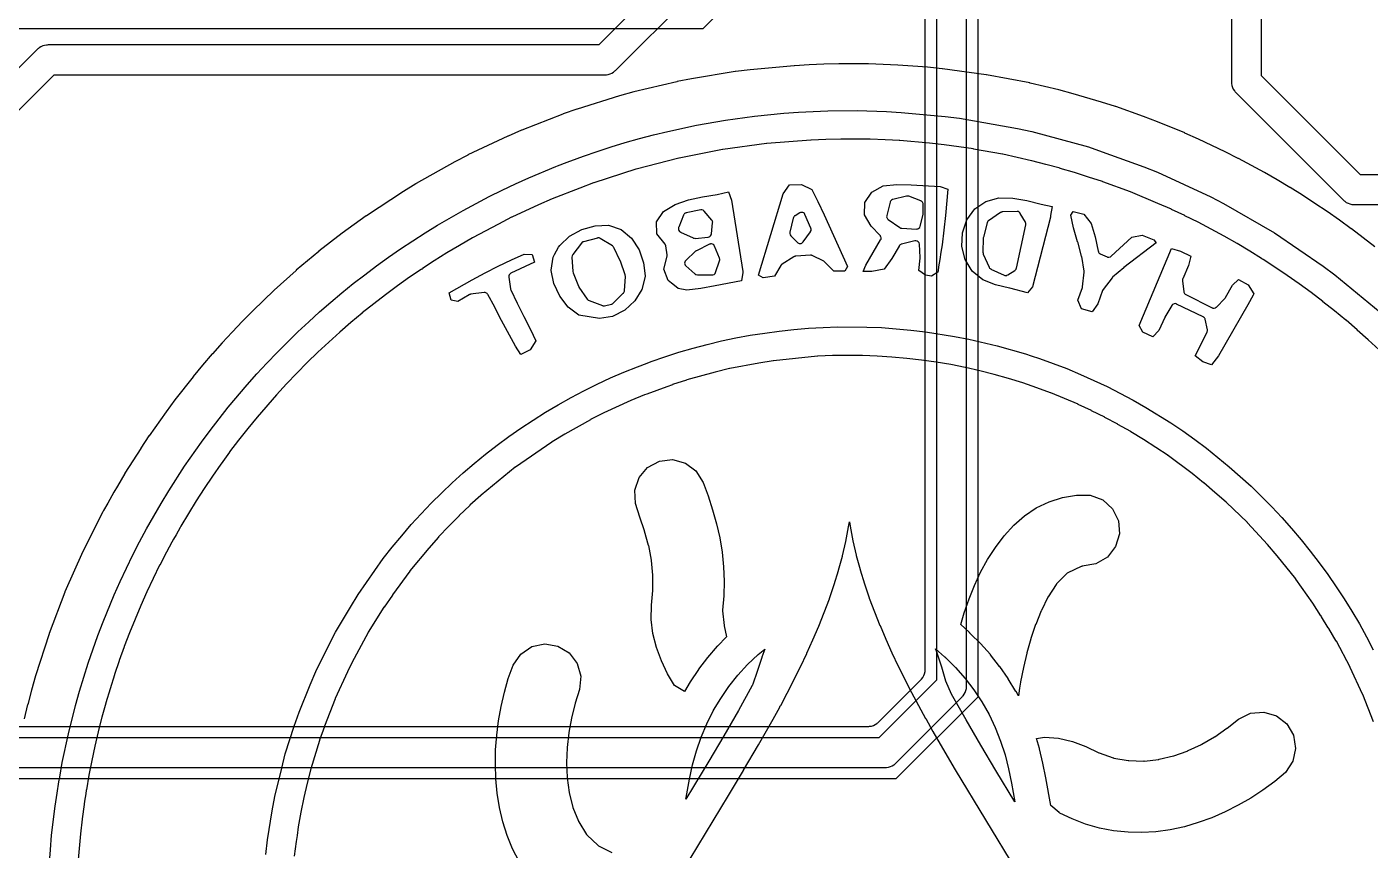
# Model space of a CAD drawing. Header units: millimetres. Extents: x 0 to 45, y 0 to 60.
# Drawn here: x 11.46 to 29.68, y 13.58 to 24.75 of the extents above; entities that cross this region are included whole.
import ezdxf

# ---------------------------------------------------------------- set-up
doc = ezdxf.new("R2010")
doc.units = ezdxf.units.MM

msp = doc.modelspace()

# ---------------------------------------------------------------- linework, layer by layer
at = {"layer": '16_copper'}
for points in [[(27.797, 34.46), (27.797, 24), (27.798, 23.99), (27.798, 23.98, 0.132342), (27.835, 23.881), (27.841, 23.875, 0.018024), (27.85, 23.863), (27.856, 23.856), (29.316, 22.396), (29.324, 22.39), (29.331, 22.383, 0.132344), (29.428, 22.339), (29.436, 22.339, 0.018059), (29.451, 22.338), (29.46, 22.337), (34.76, 22.337), (34.795, 22.34, 0.915917), (34.76, 22.743), (29.544, 22.743), (28.203, 24.084), (28.203, 35.41)], [(20.097, 25.384), (19.216, 24.503), (11.75, 24.503), (11.74, 24.502), (11.73, 24.502, 0.132342), (11.631, 24.465), (11.625, 24.459, 0.018024), (11.613, 24.45), (11.606, 24.444), (9.846, 22.684), (9.823, 22.656, 0.580965), (9.975, 22.337), (10.01, 22.338, 0.173073), (10.134, 22.396), (11.834, 24.097), (19.3, 24.097), (19.31, 24.098), (19.32, 24.098, 0.132342), (19.419, 24.135), (19.425, 24.141, 0.018024), (19.437, 24.15), (19.444, 24.156), (20.444, 25.156)], [(29.797, 20.365), (29.651, 20.501), (29.65, 20.501), (29.65, 20.502), (29.501, 20.635), (29.501, 20.636), (29.501, 20.636), (29.35, 20.767), (29.349, 20.767), (29.348, 20.768), (29.194, 20.895), (29.193, 20.895), (29.193, 20.895), (29.036, 21.019), (29.036, 21.02), (29.036, 21.02), (28.877, 21.142), (28.877, 21.142), (28.876, 21.143), (28.715, 21.26), (28.714, 21.261), (28.714, 21.261), (28.55, 21.376), (28.55, 21.376), (28.55, 21.376), (28.385, 21.489), (28.384, 21.49), (28.384, 21.49), (28.226, 21.592), (28.219, 21.595), (28.215, 21.597), (28.209, 21.601), (28.206, 21.604), (28.205, 21.605), (28.204, 21.605), (28.045, 21.705), (28.045, 21.705), (28.044, 21.705), (27.873, 21.808), (27.873, 21.808), (27.872, 21.809), (27.698, 21.907), (27.698, 21.908), (27.697, 21.908), (27.522, 22.004), (27.522, 22.004), (27.521, 22.005), (27.344, 22.097), (27.343, 22.097), (27.343, 22.097), (27.164, 22.186), (27.163, 22.186), (27.163, 22.187), (26.982, 22.272), (26.981, 22.272), (26.981, 22.273), (26.798, 22.354), (26.797, 22.354), (26.797, 22.354), (26.428, 22.508), (26.427, 22.508), (26.426, 22.509), (26.051, 22.648), (26.05, 22.648), (26.049, 22.649), (25.859, 22.711), (25.859, 22.711), (25.859, 22.711), (25.668, 22.772), (25.668, 22.772), (25.667, 22.773), (25.475, 22.828), (25.474, 22.828), (25.474, 22.829), (25.281, 22.882), (25.281, 22.882), (25.28, 22.882), (25.087, 22.931), (25.086, 22.931), (25.085, 22.932), (24.695, 23.019), (24.694, 23.019), (24.693, 23.02), (24.299, 23.091), (24.298, 23.091), (24.297, 23.092), (23.901, 23.147), (23.9, 23.147), (23.9, 23.147), (23.701, 23.169), (23.7, 23.169), (23.7, 23.169), (23.301, 23.205), (23.301, 23.204), (23.3, 23.205), (23.1, 23.216), (23.1, 23.216), (23.099, 23.216), (22.899, 23.223), (22.899, 23.222), (22.898, 23.223), (22.698, 23.225), (22.698, 23.225), (22.697, 23.225), (22.497, 23.224), (22.497, 23.224), (22.497, 23.224), (22.297, 23.221), (22.296, 23.221), (22.295, 23.221), (22.095, 23.213), (22.095, 23.213), (22.094, 23.213), (21.495, 23.166), (21.494, 23.166), (21.492, 23.166), (20.898, 23.084), (20.897, 23.084), (20.895, 23.084), (20.306, 22.968), (20.305, 22.967), (20.304, 22.967), (19.723, 22.817), (19.721, 22.817), (19.72, 22.816), (19.149, 22.633), (19.147, 22.632), (19.146, 22.632), (18.959, 22.561), (18.959, 22.561), (18.959, 22.561), (18.586, 22.415), (18.585, 22.415), (18.584, 22.414), (18.401, 22.333), (18.401, 22.333), (18.401, 22.333), (18.037, 22.165), (18.036, 22.165), (18.035, 22.165), (17.857, 22.073), (17.857, 22.073), (17.857, 22.073), (17.504, 21.884), (17.503, 21.884), (17.503, 21.884), (17.329, 21.784), (17.329, 21.784), (17.328, 21.784), (17.156, 21.681), (17.156, 21.681), (17.156, 21.681), (16.986, 21.574), (16.986, 21.574), (16.985, 21.573), (16.829, 21.47), (16.827, 21.469), (16.825, 21.467), (16.821, 21.462), (16.82, 21.462), (16.819, 21.462), (16.815, 21.459), (16.807, 21.456), (16.652, 21.35), (16.652, 21.35), (16.652, 21.35), (16.489, 21.234), (16.488, 21.233), (16.488, 21.233), (16.327, 21.113), (16.327, 21.113), (16.327, 21.113), (16.168, 20.991), (16.168, 20.991), (16.168, 20.991), (16.011, 20.866), (16.011, 20.865), (16.01, 20.865), (15.857, 20.736), (15.857, 20.736), (15.857, 20.736), (15.705, 20.605), (15.705, 20.605), (15.705, 20.604), (15.556, 20.471), (15.555, 20.471), (15.555, 20.47), (15.409, 20.334), (15.409, 20.333), (15.408, 20.333), (15.265, 20.193), (15.264, 20.193), (15.264, 20.193), (15.123, 20.051), (15.123, 20.05), (15.123, 20.05), (14.985, 19.905), (14.984, 19.905), (14.984, 19.905), (14.849, 19.757), (14.848, 19.757), (14.848, 19.756), (14.586, 19.454), (14.585, 19.453), (14.585, 19.453), (14.458, 19.297), (14.458, 19.297), (14.458, 19.297), (14.334, 19.14), (14.334, 19.139), (14.334, 19.139), (14.212, 18.98), (14.212, 18.98), (14.212, 18.979), (14.095, 18.817), (14.095, 18.816), (14.094, 18.816), (13.98, 18.652), (13.979, 18.652), (13.979, 18.652), (13.867, 18.486), (13.867, 18.485), (13.867, 18.485), (13.759, 18.316), (13.759, 18.316), (13.759, 18.316), (13.653, 18.146), (13.653, 18.145), (13.653, 18.145), (13.551, 17.973), (13.551, 17.972), (13.55, 17.972), (13.542, 17.957, 0.000081), (13.542, 17.957), (13.486, 17.857), (13.486, 17.857), (13.486, 17.857), (13.452, 17.798), (13.452, 17.797), (13.452, 17.797), (13.43, 17.757), (13.43, 17.757), (13.43, 17.757), (13.355, 17.622), (13.355, 17.621), (13.355, 17.62), (13.264, 17.442), (13.264, 17.442), (13.263, 17.442), (13.174, 17.263), (13.174, 17.262), (13.174, 17.262), (13.089, 17.08), (13.089, 17.08), (13.089, 17.08), (13.008, 16.897), (13.007, 16.896), (13.007, 16.896), (12.929, 16.712), (12.929, 16.712), (12.929, 16.711), (12.854, 16.526), (12.854, 16.525), (12.853, 16.525), (12.782, 16.338), (12.782, 16.337), (12.782, 16.337), (12.715, 16.148), (12.715, 16.148), (12.714, 16.147), (12.651, 15.958), (12.651, 15.957), (12.65, 15.957), (12.59, 15.766), (12.59, 15.766), (12.59, 15.765), (12.533, 15.574), (12.533, 15.573), (12.533, 15.573), (12.48, 15.38), (12.48, 15.379), (12.48, 15.379), (12.43, 15.185), (12.43, 15.185), (12.43, 15.184), (12.385, 14.989), (12.385, 14.989), (12.385, 14.988), (12.343, 14.793), (12.343, 14.792), (12.343, 14.792), (12.304, 14.596), (12.304, 14.595), (12.304, 14.594), (12.27, 14.397), (12.27, 14.397), (12.27, 14.396), (12.269, 14.391, 0.000156), (12.269, 14.391), (12.261, 14.341), (12.261, 14.341), (12.261, 14.341), (12.254, 14.291), (12.254, 14.291), (12.254, 14.291), (12.246, 14.241), (12.246, 14.241), (12.246, 14.241), (12.24, 14.199), (12.24, 14.198), (12.24, 14.198), (12.212, 14), (12.212, 13.999), (12.212, 13.999), (12.189, 13.8), (12.189, 13.8), (12.189, 13.799), (12.17, 13.6), (12.17, 13.6), (12.17, 13.599), (12.154, 13.4)]]:
    msp.add_lwpolyline(points, format="xyb", dxfattribs=at)
for points in [[(29.74, 21.764), (29.583, 21.888), (29.582, 21.888), (29.582, 21.888), (29.422, 22.008), (29.422, 22.008), (29.421, 22.009), (29.259, 22.126), (29.259, 22.126), (29.259, 22.126), (29.095, 22.242), (29.095, 22.242), (29.094, 22.242), (28.928, 22.353), (28.928, 22.353), (28.927, 22.354), (28.76, 22.463), (28.759, 22.463), (28.759, 22.463), (28.59, 22.569), (28.589, 22.57), (28.589, 22.57), (28.417, 22.672), (28.416, 22.672), (28.416, 22.673), (28.243, 22.773), (28.242, 22.773), (28.242, 22.773), (27.889, 22.963), (27.889, 22.963), (27.888, 22.963), (27.711, 23.055), (27.71, 23.055), (27.709, 23.055), (27.347, 23.226), (27.347, 23.227), (27.347, 23.227), (27.164, 23.308), (27.163, 23.309), (27.163, 23.309), (26.793, 23.461), (26.792, 23.462), (26.791, 23.462), (26.605, 23.533), (26.604, 23.533), (26.603, 23.533), (26.226, 23.667), (26.225, 23.667), (26.225, 23.667), (26.034, 23.728), (26.034, 23.728), (26.033, 23.728), (25.65, 23.842), (25.649, 23.842), (25.648, 23.842), (25.454, 23.892), (25.454, 23.892), (25.453, 23.892), (25.065, 23.986), (25.064, 23.986), (25.062, 23.987), (24.473, 24.099), (24.472, 24.099), (24.47, 24.1), (23.876, 24.18), (23.875, 24.18), (23.874, 24.181), (23.675, 24.2), (23.674, 24.2), (23.674, 24.2), (23.475, 24.217), (23.474, 24.217), (23.474, 24.217), (23.274, 24.229), (23.274, 24.229), (23.273, 24.229), (23.073, 24.239), (23.073, 24.239), (23.073, 24.239), (22.873, 24.245), (22.872, 24.245), (22.872, 24.245), (22.672, 24.248), (22.671, 24.248), (22.671, 24.248), (22.471, 24.247), (22.47, 24.247), (22.47, 24.247), (22.27, 24.242), (22.27, 24.242), (22.269, 24.242), (22.069, 24.235), (22.069, 24.235), (22.068, 24.235), (21.869, 24.222), (21.868, 24.222), (21.867, 24.222), (21.27, 24.166), (21.269, 24.166), (21.268, 24.166), (21.07, 24.142), (21.069, 24.142), (21.068, 24.142), (20.476, 24.044), (20.475, 24.044), (20.474, 24.044), (20.278, 24.006), (20.277, 24.005), (20.276, 24.005), (19.692, 23.866), (19.691, 23.866), (19.691, 23.866), (19.498, 23.813), (19.497, 23.813), (19.496, 23.813), (18.923, 23.634), (18.922, 23.634), (18.921, 23.633), (18.733, 23.567), (18.732, 23.566), (18.731, 23.566), (18.172, 23.348), (18.172, 23.347), (18.171, 23.347), (17.987, 23.267), (17.987, 23.267), (17.986, 23.266), (17.444, 23.01), (17.443, 23.009), (17.442, 23.009), (17.265, 22.916), (17.264, 22.915), (17.264, 22.915), (16.74, 22.621), (16.74, 22.621), (16.738, 22.62), (16.569, 22.514), (16.568, 22.514), (16.568, 22.514), (16.066, 22.185), (16.065, 22.184), (16.065, 22.184), (15.901, 22.068), (15.901, 22.068), (15.901, 22.067), (15.739, 21.949), (15.739, 21.949), (15.738, 21.949), (15.58, 21.826), (15.58, 21.826), (15.58, 21.826), (15.423, 21.703), (15.422, 21.702), (15.421, 21.702), (15.115, 21.445), (15.114, 21.444), (15.113, 21.444), (14.816, 21.176), (14.815, 21.175), (14.815, 21.175), (14.527, 20.897), (14.526, 20.897), (14.526, 20.896), (14.385, 20.754), (14.385, 20.753), (14.385, 20.753), (14.247, 20.608), (14.247, 20.608), (14.246, 20.608), (14.111, 20.46), (14.111, 20.46), (14.11, 20.46), (13.978, 20.31), (13.977, 20.31), (13.977, 20.31), (13.846, 20.158), (13.846, 20.158), (13.846, 20.157), (13.719, 20.002), (13.719, 20.002), (13.719, 20.001), (13.471, 19.688), (13.47, 19.687), (13.469, 19.686), (13.351, 19.525), (13.351, 19.525), (13.351, 19.525), (13.119, 19.199), (13.118, 19.198), (13.118, 19.197), (13.008, 19.03), (13.008, 19.029), (13.008, 19.029), (12.793, 18.692), (12.792, 18.691), (12.792, 18.69), (12.691, 18.517), (12.691, 18.517), (12.691, 18.517), (12.644, 18.434), (12.644, 18.434), (12.644, 18.434), (12.559, 18.284), (12.559, 18.284), (12.559, 18.284), (12.502, 18.184), (12.502, 18.184), (12.502, 18.184), (12.493, 18.169), (12.493, 18.168), (12.492, 18.167), (12.222, 17.631), (12.221, 17.63), (12.22, 17.629), (11.978, 17.08), (11.978, 17.079), (11.977, 17.077), (11.764, 16.517), (11.764, 16.515), (11.763, 16.514), (11.579, 15.943), (11.579, 15.942), (11.579, 15.941), (11.525, 15.748), (11.525, 15.748), (11.525, 15.748), (11.474, 15.554), (11.473, 15.554), (11.473, 15.554), (11.425, 15.36)], [(11.753, 13.184), (11.781, 13.582), (11.799, 13.78), (11.845, 14.175), (11.873, 14.352), (11.873, 14.352), (11.873, 14.352), (11.897, 14.502), (11.897, 14.502), (11.897, 14.502), (11.908, 14.569), (11.943, 14.764), (12.025, 15.154), (12.123, 15.54), (12.176, 15.732), (12.293, 16.112), (12.426, 16.488), (12.497, 16.674), (12.648, 17.043), (12.728, 17.224), (12.813, 17.405), (12.901, 17.584), (12.991, 17.761), (13.085, 17.936), (13.283, 18.282), (13.386, 18.452), (13.602, 18.787), (13.831, 19.113), (13.949, 19.273), (14.194, 19.587), (14.451, 19.891), (14.583, 20.04), (14.718, 20.187), (14.856, 20.33), (14.996, 20.472), (15.139, 20.611), (15.284, 20.747), (15.432, 20.88), (15.582, 21.011), (15.734, 21.139), (15.889, 21.264), (16.046, 21.386), (16.205, 21.506), (16.367, 21.623), (16.53, 21.736), (16.696, 21.847), (16.863, 21.955), (17.032, 22.059), (17.377, 22.259), (17.729, 22.446), (17.907, 22.534), (18.087, 22.619), (18.269, 22.701), (18.636, 22.856), (18.656, 22.863), (18.656, 22.863), (18.656, 22.863), (18.789, 22.913), (18.789, 22.913), (18.789, 22.913), (18.923, 22.963), (18.923, 22.963), (18.923, 22.963), (19.009, 22.995), (19.197, 23.059), (19.387, 23.121), (19.577, 23.178), (19.769, 23.232), (19.961, 23.283), (20.155, 23.33), (20.544, 23.414), (20.936, 23.483), (21.33, 23.537), (21.727, 23.576), (21.925, 23.591), (22.124, 23.601), (22.323, 23.609), (22.721, 23.613), (23.119, 23.602), (23.317, 23.586), (23.914, 23.532), (24.11, 23.511), (24.895, 23.371), (25.088, 23.327), (25.858, 23.12), (26.044, 23.055), (26.608, 22.849), (26.792, 22.778), (27.515, 22.442), (27.69, 22.35), (28.381, 21.953), (29.037, 21.5), (29.197, 21.384), (29.811, 20.875)], [(14.705, 13.518), (14.725, 13.715), (14.789, 14.108), (14.824, 14.303), (14.918, 14.69), (14.967, 14.882), (15.089, 15.261), (15.153, 15.449), (15.302, 15.818), (15.38, 16), (15.556, 16.357), (15.648, 16.533), (15.849, 16.876), (15.954, 17.044), (16.181, 17.372), (16.296, 17.533), (16.418, 17.689), (16.545, 17.843), (16.674, 17.994), (16.808, 18.141), (16.946, 18.284), (17.087, 18.424), (17.23, 18.562), (17.378, 18.695), (17.529, 18.825), (17.682, 18.95), (17.839, 19.072), (17.999, 19.19), (18.162, 19.304), (18.329, 19.413), (18.496, 19.52), (18.668, 19.62), (18.841, 19.718), (19.016, 19.811), (19.195, 19.899), (19.374, 19.984), (19.557, 20.062), (19.741, 20.137), (19.872, 20.186), (19.872, 20.186), (19.872, 20.186), (19.927, 20.207), (20.115, 20.272), (20.304, 20.333), (20.495, 20.388), (20.687, 20.44), (20.88, 20.486), (21.075, 20.527), (21.27, 20.563), (21.467, 20.594), (21.664, 20.62), (21.861, 20.642), (22.059, 20.658), (22.258, 20.671), (22.456, 20.676), (22.854, 20.675), (23.052, 20.667), (23.449, 20.632), (23.646, 20.611), (24.039, 20.549), (24.233, 20.511), (24.621, 20.422), (25.003, 20.31), (25.079, 20.285), (25.079, 20.285), (25.079, 20.285), (25.192, 20.249), (25.564, 20.111), (25.747, 20.033), (26.11, 19.87), (26.461, 19.683), (26.633, 19.585), (26.972, 19.375), (27.137, 19.265), (27.298, 19.15), (27.457, 19.03), (27.613, 18.907), (27.766, 18.779), (27.915, 18.649), (28.062, 18.514), (28.204, 18.375), (28.344, 18.234), (28.48, 18.089), (28.612, 17.941), (28.74, 17.789), (28.865, 17.634), (28.987, 17.477), (29.103, 17.316), (29.217, 17.152), (29.326, 16.987), (29.43, 16.818), (29.531, 16.646), (29.628, 16.472), (29.719, 16.296)], [(29.723, 15.319), (29.576, 15.691), (29.575, 15.692), (29.574, 15.693), (29.407, 16.056), (29.406, 16.058), (29.406, 16.059), (29.218, 16.412), (29.218, 16.413), (29.217, 16.414), (29.115, 16.586), (29.115, 16.586), (29.114, 16.587), (29.109, 16.595), (29.109, 16.595), (29.109, 16.595), (29.017, 16.745), (29.017, 16.745), (29.017, 16.745), (29.01, 16.757), (29.009, 16.758), (29.009, 16.758), (28.901, 16.926), (28.9, 16.927), (28.9, 16.928), (28.669, 17.255), (28.668, 17.256), (28.667, 17.257), (28.417, 17.57), (28.417, 17.57), (28.416, 17.571), (28.286, 17.723), (28.286, 17.723), (28.285, 17.724), (28.014, 18.018), (28.013, 18.019), (28.012, 18.021), (27.724, 18.298), (27.723, 18.298), (27.722, 18.299), (27.572, 18.432), (27.572, 18.432), (27.571, 18.432), (27.419, 18.561), (27.418, 18.562), (27.418, 18.562), (27.263, 18.689), (27.262, 18.689), (27.261, 18.69), (26.94, 18.928), (26.939, 18.929), (26.938, 18.93), (26.771, 19.04), (26.771, 19.04), (26.771, 19.041), (26.603, 19.149), (26.602, 19.149), (26.602, 19.15), (26.432, 19.255), (26.431, 19.256), (26.43, 19.256), (26.257, 19.355), (26.256, 19.355), (26.255, 19.356), (26.079, 19.45), (26.079, 19.45), (26.078, 19.451), (25.899, 19.54), (25.899, 19.541), (25.898, 19.541), (25.717, 19.626), (25.716, 19.626), (25.716, 19.627), (25.532, 19.706), (25.532, 19.706), (25.531, 19.707), (25.345, 19.782), (25.345, 19.782), (25.344, 19.782), (25.156, 19.851), (25.156, 19.851), (25.156, 19.852), (24.967, 19.917), (24.966, 19.918), (24.965, 19.918), (24.774, 19.977), (24.773, 19.977), (24.773, 19.977), (24.58, 20.032), (24.58, 20.032), (24.579, 20.032), (24.385, 20.082), (24.385, 20.082), (24.384, 20.082), (24.189, 20.126), (24.188, 20.126), (24.187, 20.127), (23.991, 20.165), (23.99, 20.165), (23.99, 20.165), (23.793, 20.199), (23.792, 20.199), (23.792, 20.199), (23.594, 20.228), (23.593, 20.228), (23.592, 20.228), (23.393, 20.25), (23.393, 20.25), (23.392, 20.25), (23.193, 20.268), (23.192, 20.268), (23.192, 20.268), (22.992, 20.282), (22.991, 20.282), (22.991, 20.282), (22.791, 20.288), (22.79, 20.288), (22.789, 20.288), (22.589, 20.29), (22.589, 20.29), (22.588, 20.29), (22.388, 20.287), (22.388, 20.287), (22.387, 20.287), (22.187, 20.278), (22.186, 20.278), (22.184, 20.278), (21.587, 20.219), (21.586, 20.218), (21.584, 20.218), (21.386, 20.184), (21.386, 20.184), (21.386, 20.184), (20.993, 20.111), (20.991, 20.111), (20.99, 20.111), (20.796, 20.062), (20.795, 20.062), (20.794, 20.062), (20.409, 19.957), (20.408, 19.956), (20.406, 19.956), (20.216, 19.894), (20.216, 19.893), (20.215, 19.893), (20.14, 19.866), (20.14, 19.866), (20.14, 19.866), (20.003, 19.816), (20.003, 19.816), (20.003, 19.816), (19.867, 19.766), (19.867, 19.766), (19.867, 19.766), (19.839, 19.756), (19.838, 19.755), (19.837, 19.755), (19.652, 19.679), (19.651, 19.678), (19.65, 19.678), (19.287, 19.51), (19.287, 19.509), (19.286, 19.509), (19.107, 19.42), (19.106, 19.419), (19.105, 19.418), (18.757, 19.22), (18.757, 19.22), (18.757, 19.22), (18.585, 19.117), (18.584, 19.116), (18.582, 19.115), (18.088, 18.775), (18.087, 18.773), (18.085, 18.772), (17.621, 18.392), (17.62, 18.391), (17.619, 18.39), (17.471, 18.256), (17.47, 18.255), (17.47, 18.255), (17.326, 18.116), (17.325, 18.116), (17.325, 18.115), (17.184, 17.973), (17.184, 17.973), (17.183, 17.972), (17.046, 17.827), (17.045, 17.826), (17.044, 17.825), (16.913, 17.674), (16.913, 17.674), (16.912, 17.674), (16.657, 17.366), (16.656, 17.365), (16.655, 17.363), (16.42, 17.04), (16.419, 17.039), (16.419, 17.039), (16.306, 16.874), (16.306, 16.873), (16.305, 16.872), (16.092, 16.533), (16.092, 16.532), (16.091, 16.53), (15.9, 16.179), (15.9, 16.178), (15.899, 16.178), (15.809, 15.999), (15.809, 15.998), (15.808, 15.997), (15.642, 15.633), (15.642, 15.632), (15.641, 15.63), (15.498, 15.257), (15.498, 15.256), (15.497, 15.256), (15.431, 15.067), (15.43, 15.066), (15.43, 15.065), (15.314, 14.682), (15.314, 14.681), (15.313, 14.68), (15.265, 14.486), (15.265, 14.485), (15.265, 14.485), (15.22, 14.29), (15.22, 14.29), (15.22, 14.289), (15.178, 14.094), (15.178, 14.093), (15.177, 14.092), (15.143, 13.895), (15.143, 13.894), (15.143, 13.893), (15.126, 13.777), (15.126, 13.777), (15.126, 13.777), (15.114, 13.696), (15.114, 13.695), (15.114, 13.695), (15.089, 13.496)], [(20.456, 13.461), (20.974, 14.316), (20.974, 14.316), (20.975, 14.316), (21.181, 14.659), (21.181, 14.659), (21.181, 14.66), (21.384, 15.004), (21.384, 15.005), (21.384, 15.005), (21.581, 15.353), (21.581, 15.353), (21.582, 15.354), (21.604, 15.395), (21.604, 15.395), (21.604, 15.395), (21.672, 15.518), (21.674, 15.526), (21.676, 15.53), (21.681, 15.537), (21.683, 15.54), (21.684, 15.541), (21.684, 15.541), (21.771, 15.707), (21.771, 15.707), (21.771, 15.707), (21.863, 15.885), (21.863, 15.886), (21.863, 15.886), (21.952, 16.065), (21.952, 16.066), (21.952, 16.066), (22.038, 16.247), (22.038, 16.247), (22.039, 16.248), (22.121, 16.43), (22.121, 16.43), (22.121, 16.431), (22.2, 16.614), (22.2, 16.615), (22.201, 16.616), (22.274, 16.802), (22.274, 16.802), (22.274, 16.802), (22.346, 16.989), (22.346, 16.99), (22.347, 16.991), (22.409, 17.181), (22.409, 17.182), (22.41, 17.182), (22.469, 17.373), (22.469, 17.374), (22.469, 17.375), (22.522, 17.568), (22.522, 17.569), (22.523, 17.57), (22.566, 17.765), (22.566, 17.766), (22.567, 17.767), (22.604, 17.963), (22.604, 17.964), (22.605, 17.965), (22.615, 18.034), (22.624, 17.974), (22.624, 17.973), (22.624, 17.971), (22.663, 17.775), (22.664, 17.774), (22.664, 17.774), (22.708, 17.579), (22.708, 17.578), (22.708, 17.577), (22.76, 17.384), (22.761, 17.383), (22.761, 17.382), (22.821, 17.191), (22.821, 17.19), (22.821, 17.19), (22.884, 17), (22.885, 16.999), (22.885, 16.998), (22.955, 16.811), (22.956, 16.811), (22.956, 16.81), (23.03, 16.625), (23.03, 16.624), (23.031, 16.624), (23.109, 16.44), (23.109, 16.439), (23.109, 16.438), (23.192, 16.256), (23.193, 16.256), (23.193, 16.256), (23.278, 16.075), (23.278, 16.074), (23.278, 16.074), (23.459, 15.717), (23.459, 15.716), (23.459, 15.715), (23.649, 15.363), (23.649, 15.363), (23.65, 15.363), (23.747, 15.188), (23.747, 15.188), (23.747, 15.187), (23.846, 15.014), (23.846, 15.014), (23.847, 15.013), (24.049, 14.668), (24.049, 14.668), (24.05, 14.668), (24.87, 13.308)], [(18.139, 13.422), (18.048, 13.596), (17.974, 13.777), (17.915, 13.963), (17.871, 14.154), (17.84, 14.349), (17.821, 14.545), (17.815, 14.742), (17.819, 14.939), (17.834, 15.136), (17.859, 15.331), (17.894, 15.526), (17.937, 15.719), (17.99, 15.908), (18.055, 16.089), (18.159, 16.238), (18.309, 16.338), (18.484, 16.376), (18.662, 16.346), (18.816, 16.253), (18.924, 16.11), (18.975, 15.938), (18.957, 15.755), (18.898, 15.569), (18.898, 15.568), (18.897, 15.566), (18.848, 15.372), (18.848, 15.371), (18.847, 15.369), (18.812, 15.172), (18.812, 15.17), (18.812, 15.169), (18.789, 14.97), (18.789, 14.968), (18.789, 14.966), (18.781, 14.767), (18.781, 14.765), (18.781, 14.763), (18.788, 14.563), (18.788, 14.561), (18.788, 14.558), (18.815, 14.36), (18.815, 14.359), (18.815, 14.359), (18.815, 14.359), (18.816, 14.358), (18.816, 14.354), (18.864, 14.161), (18.866, 14.158), (18.866, 14.154), (18.941, 13.969), (18.943, 13.965), (18.945, 13.961), (19.051, 13.791), (19.054, 13.788), (19.059, 13.782), (19.204, 13.645), (19.207, 13.643), (19.215, 13.637), (19.393, 13.546)]]:
    msp.add_lwpolyline(points, dxfattribs=at)
for points in [[(21.384, 21.379), (21.716, 22.482), (21.805, 22.605), (21.968, 22.611), (22.104, 22.542), (22.188, 22.38), (22.273, 22.2), (22.591, 21.495), (22.555, 21.433), (22.406, 21.435), (22.279, 21.558), (22.279, 21.558), (22.279, 21.558), (22.279, 21.558), (22.278, 21.559), (22.267, 21.567), (22.112, 21.645), (22.107, 21.646), (22.102, 21.649), (22.098, 21.649), (22.096, 21.65), (22.092, 21.649), (22.087, 21.65), (21.887, 21.637), (21.883, 21.636, 0.047133), (21.874, 21.634), (21.87, 21.633), (21.867, 21.631), (21.864, 21.629), (21.702, 21.528), (21.699, 21.526), (21.696, 21.523), (21.692, 21.519), (21.689, 21.517), (21.688, 21.514), (21.686, 21.512), (21.6, 21.367), (21.445, 21.345)], [(23.648, 21.377), (23.558, 21.441), (23.575, 21.612), (23.574, 21.615), (23.575, 21.62), (23.564, 21.798), (23.564, 21.799), (23.564, 21.8, 0.369589), (23.518, 21.845), (23.502, 21.844), (23.32, 21.799), (23.316, 21.798), (23.313, 21.797, 0.088726), (23.298, 21.787), (23.294, 21.783), (23.291, 21.78), (23.29, 21.778), (23.288, 21.775), (23.19, 21.605), (23.086, 21.461), (22.921, 21.43), (22.802, 21.43), (22.838, 21.514), (23.039, 21.857), (23.041, 21.863), (23.044, 21.869, 0.178875), (23.04, 21.904), (23.039, 21.906, 0.019052), (23.037, 21.909), (23.037, 21.909), (23.035, 21.911), (23.032, 21.917), (22.912, 22.043), (22.822, 22.196), (22.824, 22.365), (22.918, 22.507), (23.072, 22.592), (23.257, 22.61), (23.453, 22.604), (23.845, 22.584), (23.952, 22.546), (23.918, 22.187), (23.897, 21.989), (23.871, 21.792), (23.871, 21.791, 0.000126), (23.871, 21.791), (23.856, 21.691), (23.856, 21.691), (23.856, 21.691), (23.841, 21.591), (23.841, 21.591), (23.841, 21.591), (23.825, 21.491), (23.825, 21.491), (23.825, 21.491), (23.818, 21.441), (23.818, 21.441), (23.818, 21.441), (23.815, 21.42), (23.727, 21.365)], [(20.294, 21.2), (20.265, 21.222, 0.00003), (20.265, 21.222), (20.202, 21.272), (20.202, 21.272), (20.202, 21.272), (20.159, 21.306), (20.099, 21.462), (20.144, 21.635), (20.144, 21.638), (20.145, 21.64), (20.145, 21.648), (20.146, 21.653), (20.145, 21.654), (20.145, 21.656), (20.127, 21.777), (20.125, 21.782), (20.124, 21.788), (20.122, 21.791), (20.121, 21.794), (20.119, 21.797), (20.116, 21.801), (20.004, 21.94), (19.999, 22.105), (20.094, 22.245), (20.252, 22.339), (20.432, 22.401), (20.625, 22.44), (20.821, 22.474), (20.822, 22.474), (20.823, 22.475), (20.976, 22.509), (21.016, 22.398), (21.169, 21.427), (21.17, 21.422), (21.17, 21.421), (21.169, 21.416), (21.154, 21.301), (20.797, 21.233), (20.602, 21.198), (20.413, 21.176)], [(23.533, 22.006), (23.542, 22.007, 0.180573), (23.57, 22.028), (23.576, 22.042), (23.616, 22.202), (23.616, 22.206), (23.617, 22.214), (23.617, 22.34), (23.616, 22.345), (23.616, 22.35, 0.203456), (23.594, 22.382), (23.592, 22.384), (23.589, 22.385), (23.585, 22.387), (23.421, 22.45), (23.414, 22.451), (23.407, 22.453), (23.405, 22.453), (23.403, 22.453), (23.399, 22.453), (23.391, 22.452), (23.204, 22.408), (23.202, 22.407), (23.2, 22.407, 0.178886), (23.172, 22.385), (23.169, 22.376), (23.167, 22.373), (23.167, 22.372), (23.167, 22.371), (23.121, 22.188), (23.121, 22.184, 0.228028), (23.133, 22.143), (23.135, 22.14), (23.138, 22.138), (23.141, 22.135), (23.299, 22.024), (23.305, 22.022), (23.31, 22.019), (23.313, 22.018), (23.315, 22.017), (23.319, 22.017), (23.325, 22.015), (23.525, 22.005), (23.525, 22.005), (23.525, 22.005)], [(20.519, 21.88), (20.524, 21.879), (20.699, 21.895), (20.699, 21.895), (20.699, 21.895, 0.270483), (20.74, 21.925), (20.74, 21.925), (20.74, 21.925), (20.741, 21.926), (20.744, 21.94), (20.761, 22.089), (20.761, 22.093), (20.762, 22.097, 0.088735), (20.758, 22.114), (20.755, 22.119), (20.753, 22.123), (20.751, 22.125), (20.75, 22.127), (20.647, 22.247), (20.646, 22.248), (20.645, 22.249, 0.178874), (20.614, 22.265), (20.599, 22.264), (20.404, 22.225), (20.396, 22.222), (20.388, 22.219, 0.088733), (20.375, 22.208), (20.375, 22.207), (20.374, 22.207), (20.372, 22.204), (20.367, 22.194), (20.301, 22.029), (20.3, 22.025), (20.299, 22.022, 0.271941), (20.313, 21.974), (20.318, 21.97), (20.322, 21.967), (20.324, 21.966), (20.326, 21.965), (20.498, 21.884), (20.503, 21.882), (20.509, 21.88), (20.512, 21.88), (20.515, 21.879)], [(21.951, 21.81), (21.96, 21.811, 0.088745), (21.976, 21.819), (21.976, 21.819), (21.976, 21.819), (21.976, 21.819), (21.987, 21.83), (22.089, 21.969), (22.089, 21.97), (22.09, 21.97, 0.178873), (22.098, 22.004), (22.094, 22.019), (22.013, 22.202), (22.009, 22.209), (22.005, 22.215, 0.271932), (21.956, 22.23), (21.955, 22.23), (21.955, 22.23), (21.951, 22.228), (21.942, 22.225), (21.878, 22.186), (21.876, 22.184), (21.873, 22.183, 0.088739), (21.861, 22.169), (21.858, 22.163), (21.856, 22.159), (21.856, 22.157), (21.855, 22.155), (21.808, 21.961), (21.808, 21.96), (21.808, 21.96, 0.178869), (21.812, 21.926), (21.821, 21.913), (21.911, 21.824), (21.918, 21.819), (21.925, 21.814, 0.089143), (21.942, 21.809)], [(24.739, 21.375), (24.748, 21.376), (24.748, 21.376), (24.749, 21.376), (24.752, 21.378), (24.762, 21.382), (24.86, 21.444), (24.862, 21.446), (24.865, 21.448, 0.088749), (24.876, 21.462), (24.878, 21.468), (24.88, 21.472), (24.881, 21.474), (24.882, 21.476), (25.007, 22.063), (25.007, 22.065), (25.008, 22.066, 0.08873), (25.007, 22.084), (25.003, 22.094), (25.002, 22.097), (25.002, 22.098), (25.002, 22.098), (24.933, 22.218), (24.932, 22.219), (24.931, 22.221, 0.17888), (24.903, 22.241), (24.892, 22.243), (24.889, 22.243), (24.888, 22.243), (24.888, 22.243), (24.689, 22.237), (24.682, 22.235), (24.676, 22.235), (24.673, 22.233), (24.671, 22.233), (24.668, 22.231), (24.662, 22.228), (24.503, 22.118), (24.502, 22.117), (24.501, 22.116, 0.088728), (24.489, 22.104), (24.483, 22.09), (24.483, 22.089, 0.000258), (24.483, 22.089), (24.432, 21.897), (24.432, 21.893), (24.43, 21.886), (24.426, 21.686), (24.427, 21.683), (24.427, 21.68), (24.428, 21.673), (24.429, 21.669), (24.43, 21.667), (24.431, 21.665), (24.51, 21.486), (24.51, 21.484), (24.511, 21.483, 0.088738), (24.522, 21.469), (24.531, 21.463), (24.534, 21.461), (24.534, 21.461), (24.535, 21.46), (24.714, 21.379), (24.722, 21.376), (24.73, 21.374, 0.005301), (24.731, 21.374)], [(25.762, 20.924), (25.713, 21.042), (25.775, 21.211), (25.776, 21.215), (25.778, 21.223), (25.797, 21.422), (25.797, 21.426), (25.797, 21.435), (25.765, 21.631), (25.764, 21.634), (25.764, 21.637), (25.711, 21.83), (25.711, 21.83), (25.71, 21.83), (25.655, 22.021), (25.616, 22.193), (25.648, 22.241), (25.792, 22.206), (25.895, 22.079), (25.947, 21.899), (25.988, 21.705), (25.991, 21.699), (25.993, 21.692, 0.088727), (26.003, 21.678), (26.006, 21.677), (26.007, 21.675), (26.011, 21.673), (26.016, 21.67), (26.109, 21.627), (26.113, 21.626), (26.116, 21.624, 0.178879), (26.151, 21.627), (26.155, 21.63), (26.159, 21.632), (26.161, 21.634), (26.164, 21.636), (26.447, 21.897), (26.584, 21.922), (26.743, 21.858), (26.775, 21.816), (26.338, 21.483), (26.337, 21.481), (26.335, 21.481), (26.184, 21.35), (26.182, 21.346), (26.177, 21.342), (26.055, 21.185), (26.055, 21.185), (26.055, 21.184), (26.048, 21.171), (25.985, 20.99), (25.905, 20.88)], [(18.946, 20.837), (18.803, 20.945), (18.688, 21.094), (18.609, 21.264), (18.573, 21.441), (18.572, 21.443), (18.572, 21.445), (18.572, 21.445), (18.573, 21.449), (18.598, 21.624), (18.617, 21.659, 0.000045), (18.617, 21.659), (18.645, 21.709), (18.645, 21.709), (18.645, 21.709), (18.673, 21.759), (18.673, 21.759), (18.673, 21.759), (18.687, 21.783), (18.822, 21.909), (18.987, 21.999), (19.168, 22.05), (19.351, 22.057), (19.522, 21.998), (19.662, 21.881), (19.763, 21.725), (19.825, 21.548), (19.845, 21.368), (19.846, 21.365), (19.846, 21.364), (19.845, 21.362), (19.845, 21.36), (19.803, 21.187), (19.705, 21.031), (19.569, 20.905), (19.405, 20.819), (19.225, 20.791)], [(19.289, 20.963), (19.296, 20.964), (19.388, 20.985), (19.393, 20.987), (19.399, 20.989), (19.401, 20.991), (19.404, 20.992), (19.407, 20.995), (19.411, 20.998), (19.55, 21.135), (19.551, 21.136), (19.552, 21.137, 0.08873), (19.561, 21.152), (19.564, 21.164), (19.565, 21.167), (19.565, 21.167), (19.565, 21.167), (19.579, 21.362), (19.579, 21.364), (19.579, 21.367), (19.577, 21.375), (19.577, 21.379), (19.576, 21.38), (19.576, 21.382), (19.511, 21.571), (19.51, 21.573), (19.509, 21.576), (19.421, 21.756), (19.417, 21.761), (19.414, 21.766), (19.412, 21.768), (19.411, 21.77), (19.407, 21.772), (19.402, 21.776), (19.237, 21.878), (19.234, 21.879), (19.231, 21.881, 0.088734), (19.214, 21.885), (19.208, 21.884), (19.203, 21.884), (19.201, 21.884), (19.198, 21.883), (19.009, 21.833), (19.009, 21.833), (19.009, 21.833, 0.088729), (18.993, 21.825), (18.982, 21.815), (18.864, 21.658), (18.864, 21.657), (18.863, 21.657, 0.088738), (18.856, 21.64), (18.854, 21.625), (18.865, 21.429), (18.866, 21.428), (18.866, 21.428), (18.869, 21.413), (18.944, 21.228), (18.947, 21.224), (18.949, 21.218), (19.061, 21.054), (19.066, 21.049), (19.071, 21.043), (19.073, 21.043), (19.074, 21.042), (19.078, 21.04), (19.085, 21.036), (19.267, 20.966), (19.274, 20.964), (19.281, 20.962), (19.283, 20.962), (19.284, 20.962)], [(20.759, 21.383), (20.765, 21.383, 0.178879), (20.794, 21.402), (20.796, 21.405), (20.798, 21.407), (20.799, 21.411), (20.801, 21.416), (20.856, 21.575), (20.856, 21.577), (20.857, 21.578, 0.088741), (20.858, 21.596), (20.856, 21.607), (20.855, 21.61), (20.855, 21.61), (20.855, 21.611), (20.788, 21.773), (20.784, 21.779), (20.781, 21.785, 0.27194), (20.734, 21.804), (20.732, 21.803), (20.73, 21.803), (20.726, 21.801), (20.719, 21.799), (20.54, 21.711), (20.539, 21.71), (20.527, 21.703), (20.396, 21.578), (20.392, 21.572), (20.387, 21.567, 0.271932), (20.388, 21.516), (20.389, 21.515), (20.389, 21.513), (20.393, 21.51), (20.398, 21.504), (20.521, 21.396), (20.522, 21.396), (20.523, 21.395, 0.088733), (20.538, 21.387), (20.554, 21.384), (20.554, 21.384), (20.554, 21.384), (20.754, 21.382)], [(27.406, 20.202), (27.304, 20.284), (27.465, 20.606), (27.465, 20.606), (27.465, 20.606, 0.088728), (27.47, 20.623), (27.469, 20.638), (27.44, 20.78), (27.438, 20.786), (27.436, 20.792, 0.088725), (27.426, 20.806), (27.424, 20.807), (27.422, 20.809), (27.418, 20.811), (27.413, 20.815), (27.052, 20.987), (27.049, 20.988), (27.047, 20.99, 0.271933), (26.997, 20.98), (26.993, 20.974), (26.989, 20.971), (26.989, 20.969), (26.988, 20.968), (26.894, 20.808), (26.893, 20.807), (26.893, 20.807), (26.893, 20.807), (26.893, 20.806), (26.891, 20.804), (26.809, 20.63), (26.729, 20.544), (26.594, 20.604), (26.543, 20.698), (26.983, 21.74), (27.105, 21.705), (27.245, 21.638), (27.213, 21.51), (27.135, 21.33), (27.134, 21.325), (27.132, 21.32), (27.132, 21.316), (27.131, 21.313), (27.132, 21.309), (27.132, 21.304), (27.149, 21.155), (27.151, 21.147), (27.154, 21.139, 0.088746), (27.164, 21.125), (27.164, 21.124), (27.165, 21.124), (27.168, 21.122), (27.176, 21.116), (27.534, 20.937), (27.537, 20.936), (27.538, 20.935), (27.539, 20.935), (27.54, 20.935), (27.545, 20.933, 0.178881), (27.58, 20.937), (27.582, 20.939), (27.585, 20.94), (27.587, 20.943), (27.589, 20.944), (27.59, 20.945), (27.591, 20.946), (27.592, 20.946), (27.708, 21.064), (27.71, 21.068), (27.716, 21.075), (27.808, 21.244), (27.893, 21.321), (28.024, 21.246), (28.024, 21.246), (28.024, 21.246), (28.1, 21.125), (28.09, 21.107), (28.09, 21.107), (28.09, 21.107), (28.017, 20.976), (27.621, 20.285), (27.525, 20.161)], [(18.089, 20.414), (17.9, 20.764), (17.81, 20.942), (17.809, 20.942), (17.809, 20.943), (17.713, 21.118), (17.71, 21.121, 0.201162), (17.678, 21.143), (17.673, 21.143), (17.669, 21.143), (17.666, 21.143), (17.663, 21.143), (17.48, 21.12), (17.477, 21.119), (17.475, 21.119), (17.467, 21.116), (17.463, 21.115), (17.462, 21.114), (17.461, 21.114), (17.305, 21.023), (17.215, 21.042), (17.189, 21.138), (17.502, 21.316), (17.677, 21.411), (17.854, 21.502), (18.033, 21.588), (18.206, 21.663), (18.315, 21.661), (18.347, 21.557), (18.024, 21.405), (18.019, 21.401), (18.014, 21.398, 0.178891), (17.996, 21.368), (17.996, 21.365), (17.996, 21.363), (17.996, 21.359), (17.996, 21.353), (18.02, 21.193), (18.02, 21.191), (18.024, 21.179), (18.11, 20.998), (18.111, 20.998), (18.111, 20.998), (18.199, 20.819), (18.2, 20.818), (18.2, 20.818), (18.291, 20.641), (18.363, 20.486), (18.288, 20.365), (18.161, 20.304)], [(20.411, 14.343), (20.449, 14.539), (20.49, 14.733), (20.54, 14.924), (20.606, 15.109), (20.682, 15.29), (20.765, 15.456), (20.766, 15.46, 0.030919), (20.768, 15.467), (20.77, 15.468), (20.773, 15.471), (20.774, 15.473), (20.775, 15.475), (20.87, 15.635), (20.981, 15.797), (21.104, 15.951), (21.236, 16.095), (21.379, 16.23), (21.468, 16.303), (21.427, 16.195), (21.427, 16.194), (21.426, 16.192), (21.365, 16.002), (21.304, 15.827), (21.303, 15.822), (21.302, 15.818), (21.302, 15.817), (21.299, 15.813), (21.298, 15.812), (21.297, 15.812), (21.297, 15.811), (21.111, 15.472), (20.912, 15.126), (20.708, 14.783), (20.397, 14.269)]]:
    msp.add_lwpolyline(points, format="xyb", close=True, dxfattribs=at)
for points in [[(24.789, 21.203), (24.788, 21.203), (24.787, 21.203), (24.596, 21.247), (24.423, 21.317), (24.282, 21.435), (24.186, 21.591), (24.141, 21.769), (24.149, 21.955), (24.209, 22.13), (24.314, 22.279), (24.465, 22.379), (24.643, 22.427), (24.831, 22.426), (25.022, 22.391), (25.214, 22.343), (25.215, 22.342), (25.216, 22.342), (25.365, 22.31), (25.344, 22.188), (25.344, 22.182), (25.343, 22.177), (25.344, 22.176), (25.343, 22.174), (25.341, 22.17), (25.34, 22.169), (25.34, 22.167), (25.097, 21.222), (25.028, 21.14)], [(20.244, 15.809), (20.151, 15.969), (20.066, 16.145), (19.999, 16.328), (19.951, 16.516), (19.928, 16.708), (19.932, 16.903), (19.95, 17.1), (19.95, 17.102), (19.95, 17.104), (19.951, 17.304), (19.951, 17.306), (19.951, 17.309), (19.932, 17.508), (19.931, 17.51), (19.931, 17.513), (19.894, 17.709), (19.893, 17.711), (19.893, 17.713), (19.838, 17.906), (19.838, 17.907), (19.838, 17.908), (19.773, 18.097), (19.714, 18.281), (19.706, 18.463), (19.764, 18.633), (19.88, 18.77), (20.039, 18.856), (20.217, 18.876), (20.391, 18.829), (20.535, 18.722), (20.633, 18.567), (20.699, 18.384), (20.761, 18.196), (20.814, 18.006), (20.858, 17.814), (20.89, 17.619), (20.91, 17.423), (20.918, 17.227), (20.913, 17.03), (20.896, 16.832), (20.897, 16.828), (20.896, 16.822), (20.918, 16.625), (20.919, 16.623), (20.919, 16.621), (20.948, 16.47), (20.826, 16.345), (20.826, 16.344), (20.824, 16.343), (20.693, 16.192), (20.693, 16.191), (20.691, 16.19), (20.57, 16.031), (20.569, 16.029), (20.568, 16.028), (20.457, 15.862), (20.457, 15.861), (20.456, 15.859), (20.38, 15.73)], [(24.875, 15.729), (24.874, 15.73), (24.873, 15.731), (24.77, 15.902), (24.769, 15.903), (24.768, 15.905), (24.654, 16.069), (24.653, 16.07), (24.652, 16.071), (24.529, 16.229), (24.528, 16.23), (24.527, 16.231), (24.393, 16.38), (24.392, 16.381), (24.391, 16.382), (24.258, 16.514), (24.255, 16.517), (24.252, 16.52), (24.248, 16.522), (24.247, 16.523), (24.246, 16.525), (24.243, 16.528), (24.239, 16.533), (24.125, 16.638), (24.173, 16.799), (24.238, 16.985), (24.312, 17.169), (24.395, 17.347), (24.489, 17.52), (24.595, 17.685), (24.713, 17.841), (24.844, 17.985), (24.99, 18.113), (25.15, 18.221), (25.323, 18.305), (25.507, 18.364), (25.696, 18.395), (25.882, 18.392), (26.051, 18.329), (26.183, 18.207), (26.264, 18.046), (26.277, 17.867), (26.225, 17.695), (26.114, 17.553), (25.958, 17.463), (25.771, 17.429), (25.767, 17.428), (25.758, 17.426), (25.579, 17.342), (25.578, 17.342), (25.576, 17.341), (25.567, 17.334), (25.565, 17.332), (25.564, 17.332), (25.564, 17.332), (25.425, 17.189), (25.423, 17.185), (25.419, 17.181), (25.31, 17.014), (25.308, 17.012), (25.306, 17.009), (25.218, 16.83), (25.218, 16.828), (25.217, 16.826), (25.141, 16.641), (25.141, 16.64), (25.14, 16.638), (25.077, 16.448), (25.077, 16.447), (25.076, 16.446), (25.022, 16.254), (25.022, 16.253), (25.022, 16.251), (24.976, 16.057), (24.976, 16.056), (24.976, 16.055), (24.937, 15.859), (24.937, 15.858), (24.937, 15.857), (24.924, 15.777), (24.924, 15.777), (24.924, 15.777), (24.906, 15.67)], [(24.602, 14.658), (24.398, 15.001), (24.197, 15.346), (24.002, 15.693), (23.923, 15.869), (23.87, 16.058), (23.87, 16.059), (23.869, 16.06), (23.806, 16.25), (23.805, 16.251), (23.805, 16.252), (23.783, 16.307), (23.906, 16.201), (23.909, 16.2), (23.911, 16.198), (23.915, 16.196), (23.916, 16.193), (23.919, 16.19), (23.922, 16.186), (24.053, 16.055), (24.184, 15.908), (24.303, 15.752), (24.412, 15.588), (24.509, 15.417), (24.594, 15.24), (24.666, 15.057), (24.726, 14.87), (24.774, 14.679), (24.813, 14.484), (24.86, 14.232)], [(26.393, 13.819), (26.198, 13.839), (26.006, 13.876), (25.818, 13.93), (25.635, 14), (25.468, 14.08), (25.467, 14.08), (25.467, 14.08), (25.462, 14.081), (25.461, 14.084), (25.459, 14.085), (25.458, 14.086), (25.347, 14.182), (25.278, 14.558), (25.278, 14.559), (25.278, 14.559), (25.238, 14.755), (25.238, 14.756), (25.238, 14.757), (25.192, 14.951), (25.192, 14.953), (25.192, 14.954), (25.151, 15.092), (25.261, 15.111), (25.451, 15.096), (25.639, 15.053), (25.82, 14.984), (25.998, 14.898), (26.001, 14.897), (26.003, 14.895), (26.192, 14.829), (26.195, 14.829), (26.2, 14.827), (26.396, 14.792), (26.4, 14.792), (26.404, 14.791), (26.604, 14.786), (26.607, 14.787), (26.611, 14.786), (26.809, 14.809), (26.812, 14.81), (26.815, 14.81), (27.009, 14.856), (27.012, 14.857), (27.015, 14.858), (27.194, 14.922), (27.194, 14.922), (27.194, 14.922), (27.203, 14.926), (27.205, 14.927), (27.207, 14.927), (27.388, 15.012), (27.39, 15.013), (27.392, 15.014), (27.566, 15.113), (27.567, 15.114), (27.569, 15.115), (27.734, 15.23), (27.734, 15.23), (27.736, 15.231), (27.889, 15.352), (28.054, 15.434), (28.233, 15.451), (28.405, 15.401), (28.547, 15.29), (28.639, 15.136), (28.666, 14.958), (28.629, 14.782), (28.528, 14.631), (28.382, 14.508), (28.222, 14.392), (28.057, 14.284), (27.887, 14.185), (27.711, 14.096), (27.53, 14.017), (27.345, 13.95), (27.157, 13.895), (26.965, 13.854), (26.77, 13.827), (26.575, 13.814)]]:
    msp.add_lwpolyline(points, close=True, dxfattribs=at)
at = {"layer": '1_copper'}
for points in [[(21.956, 26.053), (20.627, 24.724), (11.188, 24.724)], [(23.797, 25.281), (23.797, 15.884), (23.016, 15.103), (10.077, 15.103)], [(24.356, 25.121), (24.356, 15.653), (23.247, 14.544), (11.18, 14.544)]]:
    msp.add_lwpolyline(points, dxfattribs=at)
for points in [[(10.01, 14.697), (23.1, 14.697), (23.11, 14.698), (23.12, 14.698, 0.132342), (23.219, 14.735), (23.225, 14.741, 0.018024), (23.237, 14.75), (23.244, 14.756), (24.144, 15.656), (24.15, 15.664), (24.157, 15.671, 0.132344), (24.201, 15.768), (24.201, 15.776, 0.018059), (24.202, 15.791), (24.203, 15.8), (24.203, 25.281)], [(11.196, 15.256), (22.869, 15.256), (22.879, 15.256), (22.889, 15.257, 0.132342), (22.988, 15.294), (22.994, 15.3, 0.018024), (23.005, 15.309), (23.012, 15.315), (23.585, 15.888), (23.591, 15.895), (23.593, 15.897), (23.594, 15.898, 0.141102), (23.642, 15.999), (23.642, 16.008, 0.018059), (23.644, 16.022), (23.644, 16.031), (23.644, 25.121)]]:
    msp.add_lwpolyline(points, format="xyb", dxfattribs=at)

doc.saveas('drawing.dxf')
